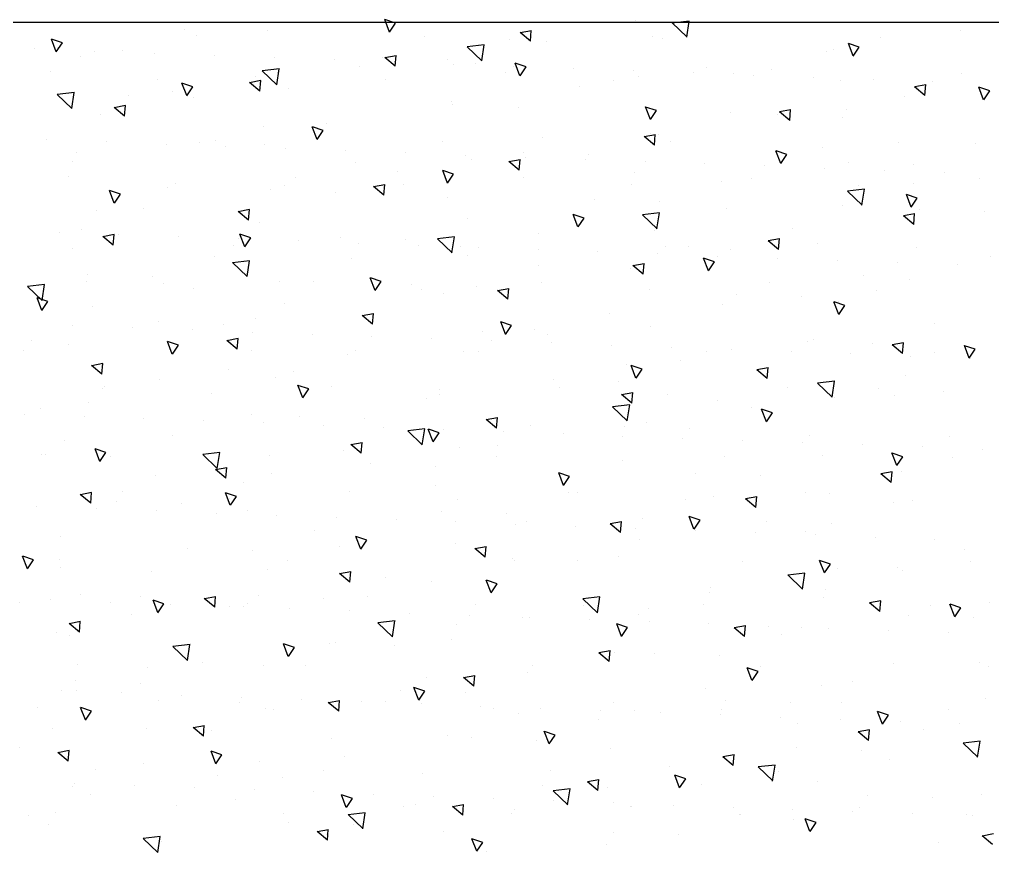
# Model space of a CAD drawing. Header units: metres. Extents: x 531277 to 531672, y 2673439 to 2673782.
# Drawn here: x 531471.43 to 531472.117, y 2673587.194 to 2673587.782 of the extents above; entities that cross this region are included whole.
import ezdxf

# ---------------------------------------------------------------- set-up
doc = ezdxf.new("R2010")
doc.units = ezdxf.units.M
doc.layers.add('IDT', color=7, linetype='Continuous')

# ---------------------------------------------------------------- blocks, each defined once
blk = doc.blocks.new('IDT')
at = {"layer": 'IDT', "color": 8, "linetype": 'Continuous'}
for p, q in [((28.30724, 16.96861), (28.30724, 16.96861)), ((28.31412, 16.96848), (28.30986, 16.96216)), ((28.31417, 16.96845), (28.31759, 16.95956)), ((28.53944, 16.96934), (28.53769, 16.95804)), ((28.53939, 16.96932), (28.5497, 16.95942)), ((27.94996, 16.96366), (27.95725, 16.95754)), ((27.98824, 16.96217), (27.98824, 16.96217)), ((28.22272, 16.96375), (28.22272, 16.96375)), ((28.30986, 16.96216), (28.31754, 16.95958)), ((28.41963, 16.96068), (28.41896, 16.95309)), ((28.41963, 16.96068), (28.42693, 16.95456)), ((28.53661, 16.96166), (28.53661, 16.96166)), ((28.53764, 16.95805), (28.5497, 16.95946)), ((27.94926, 16.95623), (27.95722, 16.95769)), ((28.0788, 16.95447), (28.07454, 16.94815)), ((28.07885, 16.95445), (28.08227, 16.94556)), ((28.17171, 16.95684), (28.17171, 16.95684)), ((28.21761, 16.95522), (28.21761, 16.95522)), ((28.33797, 16.95477), (28.33797, 16.95477)), ((28.39471, 16.9525), (28.39296, 16.94121)), ((28.39466, 16.95248), (28.40497, 16.94259)), ((28.41894, 16.95324), (28.4269, 16.95471)), ((28.41993, 16.95681), (28.41993, 16.95681)), ((28.07454, 16.94815), (28.08222, 16.94558)), ((28.0904, 16.94595), (28.0904, 16.94595)), ((28.40108, 16.94989), (28.40108, 16.94989)), ((28.44699, 16.94827), (28.44699, 16.94827)), ((28.6168, 16.94934), (28.6168, 16.94934)), ((27.96404, 16.9435), (27.96404, 16.9435)), ((27.96813, 16.94274), (27.96813, 16.94274)), ((28.00632, 16.94195), (28.00632, 16.94195)), ((28.04391, 16.9375), (28.04391, 16.9375)), ((28.0486, 16.94041), (28.0486, 16.94041)), ((28.09088, 16.93886), (28.09088, 16.93886)), ((28.12795, 16.94215), (28.12795, 16.94215)), ((28.12895, 16.94237), (28.12895, 16.94237)), ((28.13315, 16.93732), (28.13315, 16.93732)), ((28.28761, 16.93902), (28.28761, 16.93902)), ((28.28977, 16.94199), (28.28977, 16.94199)), ((28.3241, 16.94306), (28.32343, 16.93547)), ((28.3241, 16.94306), (28.3314, 16.93694)), ((28.3929, 16.94121), (28.40496, 16.94262)), ((28.40622, 16.93758), (28.40196, 16.93126)), ((28.40627, 16.93755), (28.40968, 16.92866)), ((28.45059, 16.94162), (28.45059, 16.94162)), ((28.61141, 16.94125), (28.61141, 16.94125)), ((28.63046, 16.94294), (28.63046, 16.94294)), ((27.99243, 16.93038), (27.99243, 16.93038)), ((28.17543, 16.93578), (28.17543, 16.93578)), ((28.20473, 16.93713), (28.20473, 16.93713)), ((28.20566, 16.93697), (28.20566, 16.93697)), ((28.21771, 16.93423), (28.21771, 16.93423)), ((28.24997, 16.93566), (28.24822, 16.92437)), ((28.24992, 16.93564), (28.26023, 16.92575)), ((28.25999, 16.93269), (28.25999, 16.93269)), ((28.30226, 16.93114), (28.30226, 16.93114)), ((28.32341, 16.93562), (28.33137, 16.93709)), ((28.35733, 16.9352), (28.35733, 16.9352)), ((28.36555, 16.93675), (28.36555, 16.93675)), ((28.40196, 16.93126), (28.40963, 16.92868)), ((28.48448, 16.93155), (28.48448, 16.93155)), ((28.52637, 16.93638), (28.52637, 16.93638)), ((27.95808, 16.92815), (27.95808, 16.92815)), ((28.03833, 16.92876), (28.03833, 16.92876)), ((28.1709, 16.92357), (28.16664, 16.91725)), ((28.17095, 16.92355), (28.17436, 16.91466)), ((28.22857, 16.92544), (28.22791, 16.91785)), ((28.22857, 16.92544), (28.23587, 16.91932)), ((28.24817, 16.92438), (28.26023, 16.92578)), ((28.34454, 16.9296), (28.34454, 16.9296)), ((28.38682, 16.92805), (28.38682, 16.92805)), ((28.4291, 16.92651), (28.4291, 16.92651)), ((28.47137, 16.92497), (28.47137, 16.92497)), ((28.5867, 16.92825), (28.5867, 16.92825)), ((28.07334, 16.91917), (28.07334, 16.91917)), ((28.10524, 16.91883), (28.10349, 16.90753)), ((28.10519, 16.9188), (28.1155, 16.90891)), ((28.1553, 16.92122), (28.1553, 16.92122)), ((28.16664, 16.91725), (28.17431, 16.91468)), ((28.2218, 16.92343), (28.2218, 16.92343)), ((28.22788, 16.918), (28.23584, 16.91947)), ((28.26771, 16.92181), (28.26771, 16.92181)), ((28.51365, 16.92342), (28.51365, 16.92342)), ((28.55593, 16.92188), (28.55593, 16.92188)), ((28.59821, 16.92033), (28.59821, 16.92033)), ((28.59974, 16.92257), (28.59974, 16.92257)), ((28.10107, 16.91194), (28.10107, 16.91194)), ((28.26189, 16.91156), (28.26189, 16.91156)), ((28.35217, 16.91375), (28.35217, 16.91375)), ((28.4227, 16.91119), (28.4227, 16.91119)), ((28.45117, 16.91648), (28.45117, 16.91648)), ((28.49708, 16.91486), (28.49708, 16.91486)), ((28.58352, 16.91081), (28.58352, 16.91081)), ((28.02298, 16.90342), (28.02298, 16.90342)), ((28.10343, 16.90754), (28.11549, 16.90894)), ((28.13304, 16.90782), (28.13238, 16.90023)), ((28.13305, 16.90782), (28.14034, 16.90169)), ((28.17804, 16.90874), (28.17804, 16.90874)), ((28.46742, 16.90477), (28.46742, 16.90477)), ((28.49831, 16.90667), (28.49405, 16.90036)), ((28.49836, 16.90665), (28.50177, 16.89776)), ((28.54938, 16.90682), (28.54938, 16.90682)), ((28.60271, 16.90483), (28.60205, 16.89724)), ((28.60272, 16.90483), (28.61001, 16.89871)), ((27.9605, 16.90199), (27.95875, 16.89069)), ((27.96045, 16.90197), (27.97076, 16.89207)), ((28.04252, 16.89697), (28.04252, 16.89697)), ((28.13235, 16.90038), (28.14031, 16.90184)), ((28.40742, 16.90179), (28.40742, 16.90179)), ((28.49405, 16.90036), (28.50173, 16.89778)), ((28.60202, 16.89739), (28.60998, 16.89886)), ((27.9587, 16.8907), (27.97076, 16.89211)), ((28.03751, 16.89019), (28.03685, 16.8826)), ((28.03752, 16.89019), (28.04481, 16.88407)), ((28.08842, 16.89535), (28.08842, 16.89535)), ((28.21985, 16.89595), (28.21985, 16.89595)), ((28.26299, 16.89267), (28.25873, 16.88635)), ((28.26304, 16.89265), (28.26645, 16.88375)), ((28.27189, 16.89002), (28.27189, 16.89002)), ((28.63679, 16.89484), (28.63679, 16.89484)), ((27.99876, 16.88228), (27.99876, 16.88228)), ((28.03682, 16.88275), (28.04478, 16.88422)), ((28.25873, 16.88635), (28.26641, 16.88378)), ((28.3178, 16.8884), (28.3178, 16.8884)), ((28.33511, 16.88697), (28.33511, 16.88697)), ((28.41706, 16.88902), (28.41706, 16.88902)), ((28.50126, 16.88307), (28.50126, 16.88307)), ((28.50719, 16.88721), (28.50652, 16.87962)), ((28.50719, 16.88721), (28.51449, 16.88109)), ((27.97298, 16.87829), (27.97298, 16.87829)), ((28.01526, 16.87675), (28.01526, 16.87675)), ((28.02767, 16.87866), (28.02341, 16.87235)), ((28.02772, 16.87864), (28.03113, 16.86975)), ((28.08754, 16.87815), (28.08754, 16.87815)), ((28.50649, 16.87977), (28.51445, 16.88124)), ((28.54717, 16.88145), (28.54717, 16.88145)), ((28.59041, 16.87577), (28.58615, 16.86946)), ((28.59046, 16.87575), (28.59387, 16.86686)), ((28.61394, 16.88155), (28.61394, 16.88155)), ((27.98085, 16.86868), (27.98085, 16.86868)), ((28.02341, 16.87235), (28.03108, 16.86977)), ((28.05754, 16.8752), (28.05754, 16.8752)), ((28.09982, 16.87366), (28.09982, 16.87366)), ((28.14209, 16.87211), (28.14209, 16.87211)), ((28.18437, 16.87057), (28.18437, 16.87057)), ((28.20279, 16.86917), (28.20279, 16.86917)), ((28.22665, 16.86903), (28.22665, 16.86903)), ((28.22813, 16.87533), (28.22813, 16.87533)), ((28.28475, 16.87122), (28.28475, 16.87122)), ((28.41166, 16.86959), (28.41099, 16.862)), ((28.41166, 16.86959), (28.41896, 16.86347)), ((28.58615, 16.86946), (28.59382, 16.86688)), ((28.05662, 16.86343), (28.05662, 16.86343)), ((28.09261, 16.86356), (28.09261, 16.86356)), ((28.13851, 16.86194), (28.13851, 16.86194)), ((28.14166, 16.8683), (28.14166, 16.8683)), ((28.21744, 16.86306), (28.21744, 16.86306)), ((28.26893, 16.86748), (28.26893, 16.86748)), ((28.30248, 16.86793), (28.30248, 16.86793)), ((28.3112, 16.86594), (28.3112, 16.86594)), ((28.35509, 16.86177), (28.35082, 16.85545)), ((28.35348, 16.86439), (28.35348, 16.86439)), ((28.35513, 16.86175), (28.35855, 16.85285)), ((28.37826, 16.86269), (28.37826, 16.86269)), ((28.39576, 16.86285), (28.39576, 16.86285)), ((28.41097, 16.86215), (28.41893, 16.86362)), ((28.45751, 16.86838), (28.45751, 16.86838)), ((28.4633, 16.86756), (28.4633, 16.86756)), ((28.48162, 16.86375), (28.48162, 16.86375)), ((28.53908, 16.86231), (28.53908, 16.86231)), ((28.62412, 16.86718), (28.62412, 16.86718)), ((27.95522, 16.86036), (27.95522, 16.86036)), ((28.32198, 16.85661), (28.32198, 16.85661)), ((28.35082, 16.85545), (28.3585, 16.85288)), ((28.36789, 16.85499), (28.36789, 16.85499)), ((28.43804, 16.8613), (28.43804, 16.8613)), ((28.48031, 16.85976), (28.48031, 16.85976)), ((28.52259, 16.85822), (28.52259, 16.85822)), ((28.56487, 16.85667), (28.56487, 16.85667)), ((28.59688, 16.85477), (28.59688, 16.85477)), ((28.60715, 16.85513), (28.60715, 16.85513)), ((28.04885, 16.84887), (28.04885, 16.84887)), ((28.07048, 16.85138), (28.07048, 16.85138)), ((28.15243, 16.85342), (28.15243, 16.85342)), ((28.31613, 16.85197), (28.31547, 16.84438)), ((28.31613, 16.85197), (28.32343, 16.84584)), ((28.55136, 16.84966), (28.55136, 16.84966)), ((28.59726, 16.84804), (28.59726, 16.84804)), ((28.11976, 16.84776), (28.1155, 16.84145)), ((28.1155, 16.84145), (28.12318, 16.83887)), ((28.11981, 16.84774), (28.12323, 16.83885)), ((28.27822, 16.84192), (28.27822, 16.84192)), ((28.31544, 16.84453), (28.3234, 16.846)), ((28.3493, 16.84595), (28.3493, 16.84595)), ((27.95296, 16.83825), (27.95296, 16.83825)), ((27.95923, 16.83548), (27.95923, 16.83548)), ((28.02012, 16.83562), (28.02012, 16.83562)), ((28.11378, 16.83787), (28.11378, 16.83787)), ((28.2206, 16.83435), (28.21994, 16.82675)), ((28.2206, 16.83435), (28.2279, 16.82822)), ((28.2746, 16.8375), (28.2746, 16.8375)), ((28.43542, 16.83712), (28.43542, 16.83712)), ((28.46456, 16.83697), (28.46456, 16.83697)), ((28.5076, 16.83497), (28.5076, 16.83497)), ((28.54652, 16.83902), (28.54652, 16.83902)), ((28.59624, 16.83675), (28.59624, 16.83675)), ((28.1427, 16.83015), (28.1427, 16.83015)), ((28.1886, 16.82853), (28.1886, 16.82853)), ((28.21699, 16.82816), (28.21699, 16.82816)), ((28.21991, 16.82691), (28.22787, 16.82837)), ((28.44718, 16.83087), (28.44292, 16.82455)), ((28.44723, 16.83084), (28.45064, 16.82195)), ((28.51842, 16.8338), (28.51667, 16.8225)), ((28.51837, 16.83378), (28.52868, 16.82388)), ((28.37207, 16.8232), (28.37207, 16.8232)), ((28.4142, 16.82122), (28.4142, 16.82122)), ((28.41798, 16.82158), (28.41798, 16.82158)), ((28.44292, 16.82455), (28.45059, 16.82198)), ((28.51661, 16.82251), (28.52868, 16.82392)), ((27.98112, 16.81414), (27.98112, 16.81414)), ((28.09894, 16.81546), (28.09894, 16.81546)), ((28.12507, 16.81672), (28.12441, 16.80913)), ((28.12508, 16.81672), (28.13237, 16.8106)), ((28.21186, 16.81686), (28.2076, 16.81054)), ((28.21191, 16.81684), (28.21532, 16.80795)), ((28.33224, 16.81918), (28.33224, 16.81918)), ((28.37369, 16.81696), (28.37193, 16.80567)), ((28.37364, 16.81694), (28.38395, 16.80705)), ((28.59475, 16.81374), (28.59408, 16.80615)), ((28.59475, 16.81374), (28.60205, 16.80762)), ((28.60145, 16.81625), (28.60145, 16.81625)), ((28.61107, 16.81375), (28.61107, 16.81375)), ((28.02339, 16.8126), (28.02339, 16.8126)), ((28.06567, 16.81105), (28.06567, 16.81105)), ((28.08467, 16.81036), (28.08467, 16.81036)), ((28.10795, 16.80951), (28.10795, 16.80951)), ((28.12438, 16.80928), (28.13234, 16.81075)), ((28.15023, 16.80797), (28.15023, 16.80797)), ((28.2076, 16.81055), (28.21527, 16.80797)), ((28.32831, 16.80851), (28.32831, 16.80851)), ((28.37188, 16.80568), (28.38394, 16.80708)), ((28.59405, 16.8063), (28.60201, 16.80777)), ((27.96341, 16.80369), (27.96341, 16.80369)), ((27.97654, 16.80286), (27.97228, 16.79654)), ((27.97659, 16.80283), (27.98, 16.79394)), ((28.00932, 16.80207), (28.00932, 16.80207)), ((28.1925, 16.80642), (28.1925, 16.80642)), ((28.19993, 16.80138), (28.19993, 16.80138)), ((28.22895, 16.80012), (28.2272, 16.78883)), ((28.2289, 16.8001), (28.23921, 16.79021)), ((28.23478, 16.80488), (28.23478, 16.80488)), ((28.27706, 16.80333), (28.27706, 16.80333)), ((28.28188, 16.80342), (28.28188, 16.80342)), ((28.31934, 16.80179), (28.31934, 16.80179)), ((28.36161, 16.80024), (28.36161, 16.80024)), ((28.53927, 16.79997), (28.53501, 16.79365)), ((28.53932, 16.79994), (28.54274, 16.79105)), ((28.55769, 16.80156), (28.55769, 16.80156)), ((27.97228, 16.79654), (27.97995, 16.79396)), ((27.99356, 16.79461), (27.99356, 16.79461)), ((28.02885, 16.79166), (28.03681, 16.79313)), ((28.02954, 16.7991), (28.02888, 16.79151)), ((28.02955, 16.7991), (28.03684, 16.79298)), ((28.15438, 16.79424), (28.15438, 16.79424)), ((28.19279, 16.79674), (28.19279, 16.79674)), ((28.23869, 16.79512), (28.23869, 16.79512)), ((28.3152, 16.79386), (28.3152, 16.79386)), ((28.40389, 16.7987), (28.40389, 16.7987)), ((28.44617, 16.79716), (28.44617, 16.79716)), ((28.47602, 16.79349), (28.47602, 16.79349)), ((28.47876, 16.79596), (28.47876, 16.79596)), ((28.48845, 16.79561), (28.48845, 16.79561)), ((28.49922, 16.79612), (28.49855, 16.78853)), ((28.49922, 16.79612), (28.50652, 16.79)), ((28.53072, 16.79407), (28.53072, 16.79407)), ((28.53501, 16.79365), (28.54269, 16.79107)), ((28.63683, 16.79312), (28.63683, 16.79312)), ((27.95235, 16.79256), (27.95235, 16.79256)), ((28.06934, 16.78937), (28.06934, 16.78937)), ((28.22715, 16.78884), (28.23921, 16.79024)), ((28.23015, 16.789), (28.23015, 16.789)), ((28.39097, 16.78862), (28.39097, 16.78862)), ((28.42216, 16.78979), (28.42216, 16.78979)), ((28.46807, 16.78817), (28.46807, 16.78817)), ((28.49852, 16.78868), (28.50649, 16.79015)), ((28.55179, 16.78825), (28.55179, 16.78825)), ((28.573, 16.79252), (28.573, 16.79252)), ((28.59401, 16.78698), (28.59401, 16.78698)), ((28.61528, 16.79098), (28.61528, 16.79098)), ((28.06761, 16.78358), (28.06761, 16.78358)), ((28.08422, 16.78329), (28.08247, 16.77199)), ((28.08417, 16.78326), (28.09448, 16.77337)), ((28.14903, 16.78205), (28.14903, 16.78205)), ((28.14957, 16.78563), (28.14957, 16.78563)), ((28.30395, 16.78596), (28.29969, 16.77964)), ((28.29969, 16.77964), (28.30737, 16.77707)), ((28.304, 16.78594), (28.30742, 16.77705)), ((28.08241, 16.772), (28.09447, 16.7734)), ((28.34644, 16.77816), (28.34644, 16.77816)), ((28.3784, 16.7751), (28.3784, 16.7751)), ((28.403, 16.77106), (28.41096, 16.77252)), ((28.40369, 16.7785), (28.40302, 16.77091)), ((28.40369, 16.7785), (28.41099, 16.77237)), ((28.0135, 16.77028), (28.0135, 16.77028)), ((28.01725, 16.76783), (28.01725, 16.76783)), ((28.05941, 16.76866), (28.05941, 16.76866)), ((28.06863, 16.77196), (28.06437, 16.76564)), ((28.06437, 16.76564), (28.07205, 16.76306)), ((28.06868, 16.77193), (28.07209, 16.76304)), ((28.4617, 16.76918), (28.4617, 16.76918)), ((28.54365, 16.77122), (28.54365, 16.77122)), ((28.60778, 16.76815), (28.60778, 16.76815)), ((28.63137, 16.76907), (28.62711, 16.76275)), ((28.63142, 16.76904), (28.63483, 16.76015)), ((27.96567, 16.76418), (27.96567, 16.76418)), ((28.12649, 16.76381), (28.12649, 16.76381)), ((28.21412, 16.76036), (28.21412, 16.76036)), ((28.24288, 16.76333), (28.24288, 16.76333)), ((28.28731, 16.76343), (28.28731, 16.76343)), ((28.28878, 16.76171), (28.28878, 16.76171)), ((28.30816, 16.76087), (28.3075, 16.75328)), ((28.30816, 16.76087), (28.31546, 16.75475)), ((28.44813, 16.76306), (28.44813, 16.76306)), ((28.60895, 16.76269), (28.60895, 16.76269)), ((28.62711, 16.76275), (28.63478, 16.76017)), ((27.96975, 16.75559), (27.96975, 16.75559)), ((28.30747, 16.75344), (28.31543, 16.7549)), ((28.39605, 16.75506), (28.39179, 16.74874)), ((28.3961, 16.75504), (28.39951, 16.74615)), ((28.41134, 16.75343), (28.41134, 16.75343)), ((28.47225, 16.75638), (28.47225, 16.75638)), ((28.51816, 16.75476), (28.51816, 16.75476)), ((27.99064, 16.74818), (27.99064, 16.74818)), ((28.03291, 16.74664), (28.03291, 16.74664)), ((28.07519, 16.74509), (28.07519, 16.74509)), ((28.19912, 16.74864), (28.19912, 16.74864)), ((28.32938, 16.75138), (28.32938, 16.75138)), ((28.39179, 16.74874), (28.39946, 16.74617)), ((28.60821, 16.74596), (28.60821, 16.74596)), ((28.08181, 16.74256), (28.08181, 16.74256)), ((28.11747, 16.74355), (28.11747, 16.74355)), ((28.16073, 16.74105), (28.15647, 16.73474)), ((28.15975, 16.742), (28.15975, 16.742)), ((28.16078, 16.74103), (28.16419, 16.73214)), ((28.20202, 16.74046), (28.20202, 16.74046)), ((28.21263, 16.74325), (28.21197, 16.73566)), ((28.21263, 16.74325), (28.21993, 16.73713)), ((28.2443, 16.73891), (28.2443, 16.73891)), ((28.42849, 16.74169), (28.42849, 16.74169)), ((28.06359, 16.73687), (28.06359, 16.73687)), ((28.1095, 16.73525), (28.1095, 16.73525)), ((28.15647, 16.73474), (28.16414, 16.73216)), ((28.19706, 16.73358), (28.19706, 16.73358)), ((28.21194, 16.73581), (28.2199, 16.73728)), ((28.27902, 16.73563), (28.27902, 16.73563)), ((28.28658, 16.73737), (28.28658, 16.73737)), ((28.32886, 16.73583), (28.32886, 16.73583)), ((28.37113, 16.73428), (28.37113, 16.73428)), ((28.41341, 16.73274), (28.41341, 16.73274)), ((28.45569, 16.73119), (28.45569, 16.73119)), ((28.1171, 16.72563), (28.11644, 16.71804)), ((28.11711, 16.72563), (28.1244, 16.71951)), ((28.29297, 16.72992), (28.29297, 16.72992)), ((28.33887, 16.7283), (28.33887, 16.7283)), ((28.47589, 16.72816), (28.47589, 16.72816)), ((28.49797, 16.72965), (28.49797, 16.72965)), ((28.54024, 16.7281), (28.54024, 16.7281)), ((28.58252, 16.72656), (28.58252, 16.72656)), ((28.6248, 16.72502), (28.6248, 16.72502)), ((28.00627, 16.72055), (28.00627, 16.72055)), ((28.01984, 16.72218), (28.01984, 16.72218)), ((28.11641, 16.71819), (28.12437, 16.71966)), ((28.1467, 16.71783), (28.1467, 16.71783)), ((28.16709, 16.72017), (28.16709, 16.72017)), ((28.32791, 16.7198), (28.32791, 16.7198)), ((28.48814, 16.72416), (28.48388, 16.71784)), ((28.48388, 16.71784), (28.49155, 16.71527)), ((28.48819, 16.72414), (28.4916, 16.71524)), ((28.48873, 16.71943), (28.48873, 16.71943)), ((28.52234, 16.72297), (28.52234, 16.72297)), ((28.56825, 16.72135), (28.56825, 16.72135)), ((28.58678, 16.72265), (28.58611, 16.71506)), ((28.58678, 16.72265), (28.59408, 16.71652)), ((28.59115, 16.71918), (28.59115, 16.71918)), ((28.06475, 16.71579), (28.06475, 16.71579)), ((28.08205, 16.71531), (28.08205, 16.71531)), ((28.24287, 16.71493), (28.24287, 16.71493)), ((28.24921, 16.71523), (28.24921, 16.71523)), ((28.40369, 16.71456), (28.40369, 16.71456)), ((28.5645, 16.71418), (28.5645, 16.71418)), ((28.58608, 16.71521), (28.59404, 16.71668)), ((28.02157, 16.70801), (28.02091, 16.70042)), ((28.02158, 16.70801), (28.02887, 16.70189)), ((28.25282, 16.71015), (28.24856, 16.70384)), ((28.24856, 16.70384), (28.25623, 16.70126)), ((28.25287, 16.71013), (28.25628, 16.70124)), ((28.34357, 16.71036), (28.34357, 16.71036)), ((28.47858, 16.70828), (28.47858, 16.70828)), ((28.49125, 16.70503), (28.49058, 16.69744)), ((28.49125, 16.70503), (28.49855, 16.6989)), ((28.01439, 16.70003), (28.01439, 16.70003)), ((28.02088, 16.70057), (28.02884, 16.70204)), ((28.11368, 16.70346), (28.11368, 16.70346)), ((28.15959, 16.70184), (28.15959, 16.70184)), ((28.45883, 16.70138), (28.45883, 16.70138)), ((28.49056, 16.69759), (28.49852, 16.69905)), ((28.4974, 16.69826), (28.49565, 16.68696)), ((28.49735, 16.69824), (28.50766, 16.68834)), ((28.54079, 16.70343), (28.54079, 16.70343)), ((27.97839, 16.69012), (27.97839, 16.69012)), ((28.0175, 16.69615), (28.01324, 16.68983)), ((28.01755, 16.69613), (28.02096, 16.68723)), ((28.21126, 16.69257), (28.21126, 16.69257)), ((28.34306, 16.69651), (28.34306, 16.69651)), ((28.38896, 16.69489), (28.38896, 16.69489)), ((28.58023, 16.69326), (28.57597, 16.68694)), ((28.58028, 16.69324), (28.5837, 16.68434)), ((27.9573, 16.68452), (27.9573, 16.68452)), ((28.01324, 16.68983), (28.02091, 16.68726)), ((28.06993, 16.68877), (28.06993, 16.68877)), ((28.13921, 16.68974), (28.13921, 16.68974)), ((28.30002, 16.68937), (28.30002, 16.68937)), ((28.32652, 16.68359), (28.32652, 16.68359)), ((28.39572, 16.6874), (28.39505, 16.67981)), ((28.39572, 16.6874), (28.40302, 16.68128)), ((28.40847, 16.68563), (28.40847, 16.68563)), ((28.46084, 16.68899), (28.46084, 16.68899)), ((28.49559, 16.68697), (28.50765, 16.68838)), ((28.57243, 16.68956), (28.57243, 16.68956)), ((28.57597, 16.68694), (28.58365, 16.68437)), ((28.61834, 16.68794), (28.61834, 16.68794)), ((28.62166, 16.68862), (28.62166, 16.68862)), ((27.99958, 16.68297), (27.99958, 16.68297)), ((28.04186, 16.68143), (28.04186, 16.68143)), ((28.08413, 16.67989), (28.08413, 16.67989)), ((28.12641, 16.67834), (28.12641, 16.67834)), ((28.16869, 16.6768), (28.16869, 16.6768)), ((28.2993, 16.68182), (28.2993, 16.68182)), ((28.34491, 16.67925), (28.34065, 16.67294)), ((28.34496, 16.67923), (28.34838, 16.67034)), ((28.35267, 16.68142), (28.35091, 16.67013)), ((28.35261, 16.6814), (28.36292, 16.67151)), ((28.39503, 16.67996), (28.40299, 16.68143)), ((28.60534, 16.67816), (28.60534, 16.67816)), ((27.98031, 16.67538), (27.98031, 16.67538)), ((28.07894, 16.67477), (28.07894, 16.67477)), ((28.16377, 16.67005), (28.16377, 16.67005)), ((28.21097, 16.67525), (28.21097, 16.67525)), ((28.25324, 16.67371), (28.25324, 16.67371)), ((28.29552, 16.67216), (28.29552, 16.67216)), ((28.30019, 16.66978), (28.29953, 16.66219)), ((28.30019, 16.66978), (28.30749, 16.66366)), ((28.3378, 16.67062), (28.3378, 16.67062)), ((28.34065, 16.67294), (28.34833, 16.67036)), ((28.35086, 16.67014), (28.36292, 16.67154)), ((28.52867, 16.67487), (28.52867, 16.67487)), ((28.10959, 16.66525), (28.10533, 16.65893)), ((28.10964, 16.66523), (28.11306, 16.65633)), ((28.1942, 16.66579), (28.1942, 16.66579)), ((28.20793, 16.66458), (28.20618, 16.65329)), ((28.20788, 16.66456), (28.21819, 16.65467)), ((28.20968, 16.66843), (28.20968, 16.66843)), ((28.27615, 16.66783), (28.27615, 16.66783)), ((28.2995, 16.66234), (28.30746, 16.66381)), ((28.38008, 16.66908), (28.38008, 16.66908)), ((28.39315, 16.6631), (28.39315, 16.6631)), ((28.42235, 16.66753), (28.42235, 16.66753)), ((28.46463, 16.66599), (28.46463, 16.66599)), ((28.50691, 16.66444), (28.50691, 16.66444)), ((28.54919, 16.6629), (28.54919, 16.6629)), ((28.10533, 16.65893), (28.11301, 16.65636)), ((28.43905, 16.66148), (28.43905, 16.66148)), ((28.47303, 16.66037), (28.47303, 16.66037)), ((28.59146, 16.66135), (28.59146, 16.66135)), ((28.62252, 16.65615), (28.62252, 16.65615)), ((28.63374, 16.65981), (28.63374, 16.65981)), ((28.12002, 16.65536), (28.12002, 16.65536)), ((28.14384, 16.65004), (28.14384, 16.65004)), ((28.20466, 16.65216), (28.204, 16.64457)), ((28.20467, 16.65216), (28.21196, 16.64604)), ((28.20612, 16.6533), (28.21819, 16.6547)), ((28.58828, 16.65139), (28.58828, 16.65139)), ((27.98449, 16.64359), (27.98449, 16.64359)), ((28.01899, 16.64648), (28.01899, 16.64648)), ((28.0304, 16.64197), (28.0304, 16.64197)), ((28.0632, 16.64775), (28.06145, 16.63645)), ((28.06188, 16.64799), (28.06188, 16.64799)), ((28.06315, 16.64772), (28.07346, 16.63783)), ((28.1798, 16.64611), (28.1798, 16.64611)), ((28.20397, 16.64472), (28.21193, 16.64619)), ((28.34062, 16.64574), (28.34062, 16.64574)), ((28.34071, 16.64257), (28.34071, 16.64257)), ((28.34939, 16.64841), (28.34939, 16.64841)), ((28.43701, 16.64835), (28.43275, 16.64203)), ((28.43275, 16.64203), (28.44042, 16.63946)), ((28.43706, 16.64833), (28.44047, 16.63944)), ((28.50144, 16.64536), (28.50144, 16.64536)), ((28.06139, 16.63646), (28.07345, 16.63786)), ((28.09476, 16.64124), (28.09476, 16.64124)), ((28.21387, 16.63664), (28.21387, 16.63664)), ((28.25558, 16.64087), (28.25558, 16.64087)), ((28.25977, 16.63502), (28.25977, 16.63502)), ((28.4164, 16.64049), (28.4164, 16.64049)), ((28.53792, 16.63563), (28.53792, 16.63563)), ((28.57722, 16.64012), (28.57722, 16.64012)), ((28.57876, 16.64146), (28.57876, 16.64146)), ((28.01152, 16.63224), (28.01152, 16.63224)), ((28.10844, 16.6271), (28.1164, 16.62857)), ((28.10913, 16.63454), (28.10847, 16.62695)), ((28.10914, 16.63454), (28.11643, 16.62842)), ((28.20169, 16.63435), (28.19743, 16.62803)), ((28.19743, 16.62803), (28.2051, 16.62545)), ((28.20174, 16.63432), (28.20515, 16.62543)), ((28.44324, 16.62969), (28.44324, 16.62969)), ((28.45597, 16.63359), (28.45597, 16.63359)), ((28.48914, 16.62807), (28.48914, 16.62807)), ((28.57881, 16.63156), (28.57814, 16.62396)), ((28.57881, 16.63156), (28.58611, 16.62543)), ((28.17011, 16.62195), (28.17011, 16.62195)), ((28.20839, 16.62477), (28.20839, 16.62477)), ((28.57811, 16.62412), (28.58607, 16.62558)), ((27.96637, 16.62034), (27.96211, 16.61402)), ((27.96543, 16.62037), (27.96543, 16.62037)), ((27.96642, 16.62032), (27.96983, 16.61143)), ((27.9911, 16.61605), (27.9911, 16.61605)), ((28.00771, 16.61883), (28.00771, 16.61883)), ((28.0136, 16.61692), (28.01294, 16.60933)), ((28.01361, 16.61692), (28.0209, 16.61079)), ((28.04999, 16.61728), (28.04999, 16.61728)), ((28.09226, 16.61574), (28.09226, 16.61574)), ((28.15192, 16.61568), (28.15192, 16.61568)), ((28.31274, 16.6153), (28.31274, 16.6153)), ((28.32365, 16.61579), (28.32365, 16.61579)), ((28.39948, 16.615), (28.39948, 16.615)), ((28.40561, 16.61784), (28.40561, 16.61784)), ((28.47356, 16.61493), (28.47356, 16.61493)), ((28.5291, 16.61745), (28.52484, 16.61113)), ((28.52915, 16.61743), (28.53257, 16.60854)), ((28.63438, 16.61456), (28.63438, 16.61456)), ((27.96211, 16.61402), (27.96978, 16.61145)), ((28.01291, 16.60948), (28.02087, 16.61095)), ((28.03458, 16.61018), (28.03458, 16.61018)), ((28.08049, 16.60856), (28.08049, 16.60856)), ((28.13454, 16.61419), (28.13454, 16.61419)), ((28.17682, 16.61265), (28.17682, 16.61265)), ((28.2191, 16.6111), (28.2191, 16.6111)), ((28.26137, 16.60956), (28.26137, 16.60956)), ((28.30365, 16.60802), (28.30365, 16.60802)), ((28.48259, 16.60649), (28.49055, 16.60796)), ((28.48328, 16.61393), (28.48261, 16.60634)), ((28.48328, 16.61393), (28.49058, 16.60781)), ((28.52484, 16.61113), (28.53252, 16.60856)), ((28.60248, 16.61037), (28.60248, 16.61037)), ((28.62886, 16.60805), (28.62886, 16.60805)), ((28.07608, 16.60697), (28.07608, 16.60697)), ((28.26396, 16.60323), (28.26396, 16.60323)), ((28.29378, 16.60345), (28.28952, 16.59713)), ((28.29383, 16.60342), (28.29724, 16.59453)), ((28.30986, 16.60161), (28.30986, 16.60161)), ((28.34593, 16.60647), (28.34593, 16.60647)), ((28.38821, 16.60493), (28.38821, 16.60493)), ((28.43048, 16.60338), (28.43048, 16.60338)), ((28.47276, 16.60184), (28.47276, 16.60184)), ((27.99082, 16.59549), (27.99082, 16.59549)), ((28.19133, 16.59799), (28.19133, 16.59799)), ((28.27329, 16.60004), (28.27329, 16.60004)), ((28.28952, 16.59713), (28.2972, 16.59455)), ((28.38775, 16.59631), (28.38708, 16.58872)), ((28.38775, 16.59631), (28.39505, 16.59019)), ((28.49333, 16.59628), (28.49333, 16.59628)), ((28.51504, 16.60029), (28.51504, 16.60029)), ((28.53923, 16.59466), (28.53923, 16.59466)), ((28.55732, 16.59875), (28.55732, 16.59875)), ((28.59959, 16.59721), (28.59959, 16.59721)), ((28.05846, 16.58944), (28.0542, 16.58312)), ((28.05851, 16.58942), (28.06192, 16.58053)), ((28.2202, 16.58854), (28.2202, 16.58854)), ((28.38706, 16.58887), (28.39502, 16.59034)), ((28.47016, 16.59257), (28.47016, 16.59257)), ((28.0542, 16.58312), (28.06188, 16.58055)), ((28.05902, 16.58019), (28.05902, 16.58019)), ((28.14097, 16.58224), (28.14097, 16.58224)), ((28.44957, 16.58159), (28.44957, 16.58159)), ((28.58542, 16.58359), (28.58542, 16.58359)), ((28.6212, 16.58655), (28.61694, 16.58023)), ((28.61694, 16.58023), (28.62461, 16.57766)), ((28.62125, 16.58653), (28.62466, 16.57763)), ((28.08467, 16.57677), (28.08467, 16.57677)), ((28.13058, 16.57515), (28.13058, 16.57515)), ((28.29222, 16.57869), (28.29156, 16.5711)), ((28.29222, 16.57869), (28.29952, 16.57257)), ((28.33785, 16.57477), (28.33785, 16.57477)), ((28.62111, 16.57956), (28.61936, 16.56826)), ((28.62106, 16.57953), (28.63137, 16.56964)), ((28.0317, 16.57242), (28.0317, 16.57242)), ((28.10748, 16.56718), (28.10748, 16.56718)), ((28.19252, 16.57205), (28.19252, 16.57205)), ((28.26829, 16.5668), (28.26829, 16.5668)), ((28.29153, 16.57125), (28.29949, 16.57272)), ((28.31405, 16.56982), (28.31405, 16.56982)), ((28.35334, 16.57167), (28.35334, 16.57167)), ((28.35995, 16.5682), (28.35995, 16.5682)), ((28.38588, 16.57254), (28.38161, 16.56623)), ((28.38162, 16.56623), (28.38929, 16.56365)), ((28.38592, 16.57252), (28.38934, 16.56363)), ((28.42911, 16.56643), (28.42911, 16.56643)), ((28.51416, 16.5713), (28.51416, 16.5713)), ((28.53506, 16.56784), (28.53506, 16.56784)), ((28.61931, 16.56827), (28.63137, 16.56967)), ((28.00866, 16.56444), (28.00866, 16.56444)), ((28.04091, 16.56208), (28.04091, 16.56208)), ((28.19669, 16.56107), (28.19603, 16.55348)), ((28.1967, 16.56107), (28.20399, 16.55495)), ((28.4531, 16.56579), (28.4531, 16.56579)), ((28.47638, 16.56272), (28.47463, 16.55143)), ((28.47633, 16.5627), (28.48664, 16.5528)), ((28.54342, 16.56287), (28.54342, 16.56287)), ((28.58932, 16.56125), (28.58932, 16.56125)), ((28.58993, 16.56605), (28.58993, 16.56605)), ((27.97495, 16.55441), (27.97495, 16.55441)), ((28.01723, 16.55286), (28.01723, 16.55286)), ((28.15056, 16.55854), (28.14629, 16.55222)), ((28.1506, 16.55852), (28.15402, 16.54962)), ((28.196, 16.55363), (28.20396, 16.5551)), ((28.20553, 16.55697), (28.20553, 16.55697)), ((28.27029, 16.55513), (28.27029, 16.55513)), ((28.47457, 16.55143), (28.48663, 16.55284)), ((27.95129, 16.54869), (27.95129, 16.54869)), ((28.05951, 16.55132), (28.05951, 16.55132)), ((28.10179, 16.54977), (28.10179, 16.54977)), ((28.14406, 16.54823), (28.14406, 16.54823)), ((28.14629, 16.55222), (28.15397, 16.54965)), ((28.18634, 16.54669), (28.18634, 16.54669)), ((28.32079, 16.54799), (28.32079, 16.54799)), ((28.33164, 16.54588), (28.32989, 16.53459)), ((28.33159, 16.54586), (28.3419, 16.53597)), ((28.40274, 16.55004), (28.40274, 16.55004)), ((28.49966, 16.54818), (28.49966, 16.54818)), ((28.00381, 16.54199), (28.00381, 16.54199)), ((28.07321, 16.53918), (28.07321, 16.53918)), ((28.10116, 16.54345), (28.1005, 16.53586)), ((28.10117, 16.54345), (28.10846, 16.53732)), ((28.13476, 16.54336), (28.13476, 16.54336)), ((28.16463, 16.54161), (28.16463, 16.54161)), ((28.18067, 16.54174), (28.18067, 16.54174)), ((28.22862, 16.54514), (28.22862, 16.54514)), ((28.2709, 16.5436), (28.2709, 16.5436)), ((28.31317, 16.54205), (28.31317, 16.54205)), ((28.32545, 16.54124), (28.32545, 16.54124)), ((28.35545, 16.54051), (28.35545, 16.54051)), ((28.39773, 16.53896), (28.39773, 16.53896)), ((28.47797, 16.54164), (28.47371, 16.53533)), ((28.47802, 16.54162), (28.48143, 16.53273)), ((28.48627, 16.54087), (28.48627, 16.54087)), ((28.57084, 16.54046), (28.57017, 16.53287)), ((28.57084, 16.54046), (28.57814, 16.53434)), ((28.59961, 16.54257), (28.59961, 16.54257)), ((28.10047, 16.53601), (28.10843, 16.53748)), ((28.27043, 16.53224), (28.27043, 16.53224)), ((28.32984, 16.5346), (28.3419, 16.536)), ((28.36414, 16.53641), (28.36414, 16.53641)), ((28.41004, 16.53479), (28.41004, 16.53479)), ((28.44001, 16.53742), (28.44001, 16.53742)), ((28.47371, 16.53533), (28.48138, 16.53275)), ((28.48228, 16.53588), (28.48228, 16.53588)), ((28.52456, 16.53433), (28.52456, 16.53433)), ((28.56684, 16.53279), (28.56684, 16.53279)), ((28.57014, 16.53302), (28.57811, 16.53449)), ((28.00564, 16.52583), (28.00497, 16.51823)), ((28.00564, 16.52582), (28.01294, 16.5197)), ((28.091, 16.52867), (28.091, 16.52867)), ((28.18691, 16.52905), (28.18516, 16.51775)), ((28.18686, 16.52902), (28.19717, 16.51913)), ((28.18847, 16.5302), (28.18847, 16.5302)), ((28.24265, 16.52764), (28.23839, 16.52132)), ((28.2427, 16.52762), (28.24611, 16.51872)), ((28.59351, 16.52946), (28.59351, 16.52946)), ((28.60912, 16.53124), (28.60912, 16.53124)), ((28.00494, 16.51839), (28.0129, 16.51986)), ((28.1851, 16.51776), (28.19716, 16.51916)), ((28.23839, 16.52132), (28.24606, 16.51875)), ((28.32038, 16.52172), (28.32038, 16.52172)), ((28.4673, 16.52477), (28.4673, 16.52477)), ((28.47531, 16.52284), (28.47464, 16.51525)), ((28.47531, 16.52284), (28.48261, 16.51672)), ((27.95548, 16.5169), (27.95548, 16.5169)), ((28.00138, 16.51528), (28.00138, 16.51528)), ((28.00733, 16.51363), (28.00307, 16.50732)), ((28.00738, 16.51361), (28.01079, 16.50472)), ((28.04218, 16.51221), (28.04042, 16.50091)), ((28.04212, 16.51218), (28.05243, 16.50229)), ((28.05615, 16.5124), (28.05615, 16.5124)), ((28.13811, 16.51445), (28.13811, 16.51445)), ((28.47462, 16.5154), (28.48258, 16.51687)), ((28.54975, 16.51477), (28.54975, 16.51477)), ((28.58256, 16.51579), (28.58256, 16.51579)), ((28.00307, 16.50732), (28.01074, 16.50474)), ((28.18485, 16.50995), (28.18485, 16.50995)), ((28.23076, 16.50833), (28.23076, 16.50833)), ((28.33498, 16.50698), (28.33498, 16.50698)), ((28.37978, 16.50522), (28.37912, 16.49763)), ((28.37978, 16.50522), (28.38708, 16.4991)), ((28.57006, 16.51074), (28.5658, 16.50443)), ((28.5658, 16.50443), (28.57348, 16.50185)), ((28.57011, 16.51072), (28.57353, 16.50183)), ((28.04037, 16.50092), (28.05243, 16.50232)), ((28.04441, 16.49836), (28.04441, 16.49836)), ((28.20523, 16.49798), (28.20523, 16.49798)), ((28.36605, 16.49761), (28.36605, 16.49761)), ((28.37909, 16.49778), (28.38705, 16.49925)), ((28.41423, 16.503), (28.41423, 16.503)), ((28.45024, 16.498), (28.45024, 16.498)), ((28.46013, 16.50138), (28.46013, 16.50138)), ((28.53219, 16.50004), (28.53219, 16.50004)), ((27.95937, 16.49349), (27.95937, 16.49349)), ((28.00579, 16.49665), (28.00579, 16.49665)), ((28.12019, 16.49311), (28.12019, 16.49311)), ((28.14109, 16.49526), (28.14109, 16.49526)), ((28.28101, 16.49274), (28.28101, 16.49274)), ((28.33474, 16.49674), (28.33048, 16.49042)), ((28.33479, 16.49672), (28.33821, 16.48782)), ((28.44183, 16.49236), (28.44183, 16.49236)), ((28.52687, 16.49723), (28.52687, 16.49723)), ((28.60264, 16.49199), (28.60264, 16.49199)), ((27.9839, 16.4892), (27.9839, 16.4892)), ((28.02617, 16.48766), (28.02617, 16.48766)), ((28.06845, 16.48611), (28.06845, 16.48611)), ((28.11073, 16.48457), (28.11073, 16.48457)), ((28.20267, 16.48918), (28.20267, 16.48918)), ((28.28425, 16.4876), (28.28359, 16.48001)), ((28.28425, 16.4876), (28.29155, 16.48148)), ((28.33048, 16.49042), (28.33816, 16.48785)), ((28.37047, 16.48831), (28.37047, 16.48831)), ((28.00557, 16.48349), (28.00557, 16.48349)), ((28.05147, 16.48187), (28.05147, 16.48187)), ((28.09942, 16.48273), (28.09516, 16.47641)), ((28.09947, 16.48271), (28.10289, 16.47382)), ((28.15301, 16.48302), (28.15301, 16.48302)), ((28.19528, 16.48148), (28.19528, 16.48148)), ((28.23756, 16.47994), (28.23756, 16.47994)), ((28.27984, 16.47839), (28.27984, 16.47839)), ((28.28356, 16.48016), (28.29152, 16.48163)), ((28.31792, 16.4802), (28.31792, 16.4802)), ((28.39988, 16.48225), (28.39988, 16.48225)), ((28.59984, 16.48136), (28.59984, 16.48136)), ((28.07035, 16.47138), (28.07035, 16.47138)), ((28.09516, 16.47642), (28.10284, 16.47384)), ((28.23494, 16.47654), (28.23494, 16.47654)), ((28.28085, 16.47492), (28.28085, 16.47492)), ((28.32212, 16.47685), (28.32212, 16.47685)), ((28.36439, 16.4753), (28.36439, 16.4753)), ((28.40667, 16.47376), (28.40667, 16.47376)), ((28.44895, 16.47221), (28.44895, 16.47221)), ((28.49123, 16.47067), (28.49123, 16.47067)), ((28.59675, 16.47478), (28.59675, 16.47478)), ((27.96181, 16.4688), (27.96181, 16.4688)), ((28.01653, 16.46792), (28.01653, 16.46792)), ((28.17735, 16.46755), (28.17735, 16.46755)), ((28.18803, 16.46254), (28.19599, 16.46401)), ((28.18872, 16.46998), (28.18806, 16.46239)), ((28.18873, 16.46998), (28.19602, 16.46385)), ((28.26756, 16.46445), (28.26756, 16.46445)), ((28.33816, 16.46718), (28.33816, 16.46718)), ((28.42684, 16.46584), (28.42258, 16.45952)), ((28.42689, 16.46581), (28.4303, 16.45692)), ((28.46432, 16.46959), (28.46432, 16.46959)), ((28.49898, 16.4668), (28.49898, 16.4668)), ((28.51022, 16.46797), (28.51022, 16.46797)), ((28.5335, 16.46913), (28.5335, 16.46913)), ((28.57578, 16.46758), (28.57578, 16.46758)), ((28.61806, 16.46604), (28.61806, 16.46604)), ((28.18561, 16.4624), (28.18561, 16.4624)), ((28.19118, 16.46185), (28.19118, 16.46185)), ((28.42258, 16.45952), (28.43025, 16.45694)), ((28.46443, 16.45698), (28.46443, 16.45698)), ((28.05566, 16.45008), (28.05566, 16.45008)), ((28.09319, 16.45235), (28.09253, 16.44476)), ((28.0932, 16.45235), (28.10049, 16.44623)), ((28.19152, 16.45183), (28.18726, 16.44551)), ((28.19157, 16.45181), (28.19498, 16.44292)), ((28.42056, 16.4549), (28.42056, 16.4549)), ((28.56287, 16.44937), (28.5622, 16.44178)), ((28.56287, 16.44937), (28.57017, 16.44325)), ((28.05329, 16.4446), (28.05329, 16.4446)), ((28.0925, 16.44492), (28.10046, 16.44638)), ((28.10156, 16.44846), (28.10156, 16.44846)), ((28.13525, 16.44665), (28.13525, 16.44665)), ((28.18726, 16.44551), (28.19493, 16.44294)), ((28.28503, 16.44313), (28.28503, 16.44313)), ((28.56217, 16.44193), (28.57014, 16.4434)), ((28.57969, 16.448), (28.57969, 16.448)), ((28.60009, 16.44402), (28.59834, 16.43272)), ((28.60004, 16.44399), (28.61035, 16.4341)), ((27.9562, 16.43783), (27.95193, 16.43151)), ((27.95624, 16.4378), (27.95966, 16.42891)), ((28.33094, 16.44151), (28.33094, 16.44151)), ((28.33212, 16.43918), (28.33212, 16.43918)), ((28.51441, 16.43618), (28.51441, 16.43618)), ((27.95194, 16.43151), (27.95961, 16.42893)), ((27.99697, 16.42729), (28.00493, 16.42876)), ((27.99767, 16.43473), (27.997, 16.42714)), ((27.99767, 16.43473), (28.00497, 16.42861)), ((28.00293, 16.42885), (28.00293, 16.42885)), ((28.0119, 16.43539), (28.0119, 16.43539)), ((28.44737, 16.4302), (28.44737, 16.4302)), ((28.46734, 16.43175), (28.46667, 16.42416)), ((28.46734, 16.43175), (28.47464, 16.42563)), ((28.51893, 16.43494), (28.51467, 16.42862)), ((28.51898, 16.43491), (28.52239, 16.42602)), ((28.52933, 16.43225), (28.52933, 16.43225)), ((28.56031, 16.43456), (28.56031, 16.43456)), ((28.59829, 16.43273), (28.61035, 16.43413)), ((27.99203, 16.42505), (27.99203, 16.42505)), ((28.0343, 16.42351), (28.0343, 16.42351)), ((28.05713, 16.42429), (28.05713, 16.42429)), ((28.07658, 16.42196), (28.07658, 16.42196)), ((28.21794, 16.42392), (28.21794, 16.42392)), ((28.24127, 16.42844), (28.24127, 16.42844)), ((28.37876, 16.42354), (28.37876, 16.42354)), ((28.45536, 16.42718), (28.45361, 16.41589)), ((28.45531, 16.42716), (28.46562, 16.41727)), ((28.46665, 16.42431), (28.47461, 16.42578)), ((28.51467, 16.42862), (28.52234, 16.42604)), ((28.53958, 16.42317), (28.53958, 16.42317)), ((27.97208, 16.41942), (27.97208, 16.41942)), ((28.10575, 16.41667), (28.10575, 16.41667)), ((28.11886, 16.42042), (28.11886, 16.42042)), ((28.1329, 16.41905), (28.1329, 16.41905)), ((28.15165, 16.41505), (28.15165, 16.41505)), ((28.16114, 16.41888), (28.16114, 16.41888)), ((28.1998, 16.42138), (28.1998, 16.42138)), ((28.20341, 16.41733), (28.20341, 16.41733)), ((28.24569, 16.41579), (28.24569, 16.41579)), ((28.28361, 16.42093), (28.27935, 16.41461)), ((28.28366, 16.42091), (28.28707, 16.41202)), ((28.29372, 16.41867), (28.29372, 16.41867)), ((28.45355, 16.41589), (28.46561, 16.4173)), ((28.45454, 16.4183), (28.45454, 16.4183)), ((28.47065, 16.42149), (28.47065, 16.42149)), ((28.61536, 16.41792), (28.61536, 16.41792)), ((28.27935, 16.41461), (28.28702, 16.41204)), ((28.28797, 16.41424), (28.28797, 16.41424)), ((28.31062, 16.41034), (28.30887, 16.39905)), ((28.31057, 16.41032), (28.32088, 16.40043)), ((28.31506, 16.4124), (28.31506, 16.4124)), ((28.33025, 16.4127), (28.33025, 16.4127)), ((28.33512, 16.40972), (28.33512, 16.40972)), ((28.37112, 16.40669), (28.37908, 16.40816)), ((28.37181, 16.41413), (28.37115, 16.40654)), ((28.37181, 16.41413), (28.37911, 16.408)), ((28.37252, 16.41115), (28.37252, 16.41115)), ((28.39701, 16.41445), (28.39701, 16.41445)), ((28.4148, 16.40961), (28.4148, 16.40961)), ((28.04829, 16.40692), (28.04403, 16.40061)), ((28.04834, 16.4069), (28.05175, 16.39801)), ((28.06199, 16.40198), (28.06199, 16.40198)), ((28.06748, 16.40359), (28.06748, 16.40359)), ((28.38103, 16.4081), (28.38103, 16.4081)), ((28.45708, 16.40807), (28.45708, 16.40807)), ((28.49936, 16.40652), (28.49936, 16.40652)), ((28.54163, 16.40498), (28.54163, 16.40498)), ((28.5645, 16.40277), (28.5645, 16.40277)), ((28.58391, 16.40343), (28.58391, 16.40343)), ((28.59389, 16.40698), (28.59389, 16.40698)), ((28.61103, 16.40403), (28.60676, 16.39772)), ((28.61107, 16.40401), (28.61449, 16.39512)), ((28.62619, 16.40189), (28.62619, 16.40189)), ((28.04403, 16.40061), (28.0517, 16.39803)), ((28.18274, 16.39461), (28.18274, 16.39461)), ((28.2647, 16.39665), (28.2647, 16.39665)), ((28.27628, 16.39651), (28.27562, 16.38891)), ((28.27629, 16.39651), (28.28358, 16.39038)), ((28.29137, 16.39503), (28.29137, 16.39503)), ((28.30882, 16.39906), (28.32088, 16.40046)), ((28.60676, 16.39772), (28.61444, 16.39514)), ((28.6104, 16.40115), (28.6104, 16.40115)), ((27.97237, 16.38859), (27.97237, 16.38859)), ((28.02924, 16.39386), (28.02924, 16.39386)), ((28.16589, 16.39351), (28.16414, 16.38221)), ((28.16584, 16.39348), (28.17615, 16.38359)), ((28.19006, 16.39349), (28.19006, 16.39349)), ((28.27559, 16.38907), (28.28355, 16.39054)), ((28.35088, 16.39311), (28.35088, 16.39311)), ((28.3757, 16.39003), (28.37144, 16.38371)), ((28.37575, 16.39001), (28.37917, 16.38111)), ((28.46157, 16.38918), (28.46157, 16.38918)), ((28.5117, 16.39274), (28.5117, 16.39274)), ((28.52074, 16.38808), (28.52074, 16.38808)), ((28.15584, 16.38326), (28.15584, 16.38326)), ((28.16408, 16.38222), (28.17614, 16.38362)), ((28.20174, 16.38164), (28.20174, 16.38164)), ((28.37144, 16.38371), (28.37912, 16.38114))]:
    blk.add_line(p, q, dxfattribs=at)
at = {"layer": 'IDT', "color": 8}
blk.add_line((28.76703, 16.38292), (27.26703, 16.38292), dxfattribs=at)

msp = doc.modelspace()

# ---------------------------------------------------------------- block references
at = {"layer": 'IDT', "color": 8, "rotation": 180}
msp.add_blockref('IDT', (531500.06728, 2673604.16297), dxfattribs=at)

doc.saveas('drawing.dxf')
